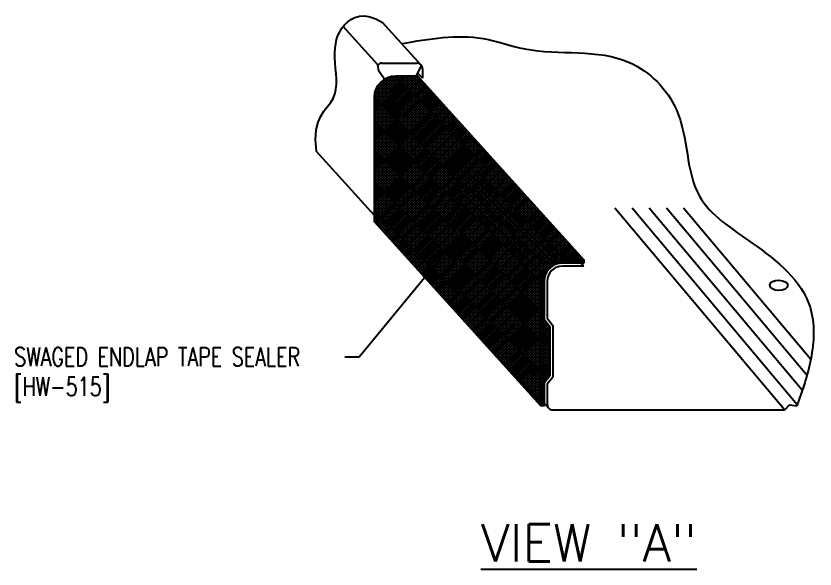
# Model space of a CAD drawing. Header units: inches. Extents: x -2.4 to 46.7, y 1.6 to 42.5.
# Drawn here: x -2.4 to 13.67, y 31.24 to 42.36 of the extents above; entities that cross this region are included whole.
import ezdxf

# ---------------------------------------------------------------- set-up
doc = ezdxf.new("R2010")
doc.units = ezdxf.units.IN
doc.header["$MEASUREMENT"] = 0
for name, color, linetype in [('PANEL', 11, 'Continuous'), ('TAPE', 8, 'Continuous'), ('TEXT', 2, 'Continuous')]:
    doc.layers.add(name, color=color, linetype=linetype)
doc.styles.add('TEXT', font='SIMPLEX', dxfattribs={"width": 0.75, "height": 6})
doc.styles.add('TEXT1', font='ROMANS.shx', dxfattribs={"width": 0.75, "height": 0.375})
doc.dimstyles.new('DETAIL$7', dxfattribs={"dimscale": 4, "dimtxt": 6, "dimasz": 0.125, "dimexe": 0.0625, "dimexo": 0.125, "dimgap": 0.0625, "dimtad": 1, "dimdec": 5, "dimzin": 3, "dimdsep": 46, "dimlunit": 4, "dimtxsty": 'TEXT', "dimblk": 'ARCHTICK', "dimcen": 0.0625, "dimclrd": 7, "dimclre": 7, "dimclrt": 2, "dimadec": 0, "dimazin": 0, "dimtfac": 0.666667, "dimtdec": 5, "dimtmove": 0, "dimatfit": 3, "dimfxl": 0, "dimfrac": 2, "dimtolj": 1, "dimtzin": 3, "dimarcsym": 0})

# ---------------------------------------------------------------- blocks, each defined once
blk = doc.blocks.new('dsc-HW-515')
at = {"layer": 'TEXT', "style": 'TEXT1', "width": 0.75}
for s, p in [('SWAGED ENDLAP TAPE SEALER', (0, 0)), ('[HW-515]', (0, -0.6))]:
    blk.add_text(s, height=0.375, dxfattribs=at).set_placement(p)
at = {"layer": 'TEXT', "style": 'TEXT1', "flags": 1}
for tag, p in [('COLOR', (0, -1.2)), ('CALC', (0, -1.2)), ('OPT1', (0, -1.2)), ('OPT2', (0, -1.2)), ('OPT3', (0, -1.2)), ('GAGE', (0, -1.2)), ('SHPLN', (0, -1.2)), ('PART', (0, -1.2)), ('DESCRIPTION', (0, -1.2)), ('MULTIPLE', (0, -1.2)), ('SPARE1', (0, -1.8)), ('SPARE2', (0, -1.8)), ('SPARE3', (0, -1.8)), ('SPARE4', (0, -1.8)), ('SPARE5', (0, -1.8)), ('SPARE6', (0, -1.8)), ('SPARE7', (0, -1.8)), ('SPARE8', (0, -1.8)), ('SPARE9', (0, -1.8)), ('SPARE10', (0, -1.8))]:
    blk.add_attdef(tag, p, '', height=0.375, dxfattribs=at)

msp = doc.modelspace()

# ---------------------------------------------------------------- hatches: boundary and pattern name
at = {"layer": 'TAPE'}
h = msp.add_hatch(dxfattribs=at)
h.set_pattern_fill('ANSI37', color=256, scale=0.3, style=0)
edge = h.paths.add_edge_path()
edge.add_line((8.15428, 37.02782), (8.15428, 34.51924))
edge.add_line((8.15428, 34.51924), (4.81052, 38.21706))
edge.add_line((4.81052, 38.21706), (4.81052, 40.72564))
edge.add_arc((5.24007, 40.72556), 0.42955, 90.006587, 179.989629, ccw=False)
edge.add_line((5.24002, 41.15511), (5.67529, 41.15516))
edge.add_line((5.67529, 41.15516), (9.01905, 37.45734))
edge.add_line((9.01905, 37.45734), (8.58378, 37.45729))
edge.add_arc((8.58383, 37.02774), 0.42955, 90.006587, 179.989629)
h = msp.add_hatch(dxfattribs=at)
h.set_pattern_fill('ANSI37', color=256, scale=0.3, style=0)
edge = h.paths.add_edge_path()
edge.add_line((9.01905, 37.38786), (8.58379, 37.38782))
edge.add_arc((8.58383, 37.02774), 0.36008, 90.006587, 179.988673)
edge.add_line((8.22375, 37.02781), (8.22375, 36.26032))
edge.add_line((8.22375, 36.26032), (8.33951, 36.11668))
edge.add_line((8.33951, 36.11668), (8.33951, 35.11968))
edge.add_line((8.33951, 35.11968), (8.22375, 34.97604))
edge.add_line((8.22375, 34.97604), (8.22375, 34.51924))
edge.add_line((8.22375, 34.51924), (8.15428, 34.51924))
edge.add_line((8.15428, 34.51924), (8.15428, 37.02782))
edge.add_arc((8.58383, 37.02774), 0.42955, 90.006587, 179.989629, ccw=False)
edge.add_line((8.58378, 37.45729), (9.01905, 37.45734))
edge.add_line((9.01905, 37.45734), (9.01905, 37.38786))

# ---------------------------------------------------------------- linework, layer by layer
at = {"layer": 'PANEL'}
for p, q in [((4.87957, 41.37798), (4.18227, 42.14912)), ((5.74401, 41.37658), (4.97207, 42.23026)), ((4.90006, 41.24809), (4.87957, 41.37798)), ((4.95851, 41.41071), (5.66367, 41.41067)), ((5.65508, 41.15516), (5.75347, 41.36542)), ((5.01129, 41.08912), (4.90006, 41.24809)), ((5.77533, 41.10829), (5.68163, 41.21191)), ((5.77533, 41.29513), (5.77533, 41.10829)), ((5.77533, 41.15192), (5.77533, 41.10829)), ((4.81052, 38.34746), (3.644, 39.6375)), ((9.64515, 38.49838), (13.0627, 34.43665)), ((9.99072, 38.49838), (13.31325, 34.54958)), ((10.33628, 38.49838), (13.40495, 34.8513)), ((10.68185, 38.49838), (13.49664, 35.15302)), ((11.02741, 38.49838), (13.58592, 35.45762)), ((9.01808, 37.32708), (8.96312, 37.38786)), ((8.31728, 34.46937), (8.22375, 34.57281))]:
    msp.add_line(p, q, dxfattribs=at)
msp.add_lwpolyline([(3.644, 39.6375), (3.62529, 39.87594), (3.63796, 40.06841), (3.67496, 40.22277), (3.72922, 40.34687), (3.79368, 40.44857), (3.86128, 40.53572), (3.92497, 40.61619), (3.97768, 40.69783), (4.01402, 40.78689), (4.03531, 40.88326), (4.04453, 40.98521), (4.04467, 41.091), (4.03871, 41.19893), (4.02964, 41.30727), (4.02045, 41.41429), (4.01412, 41.51827), (4.01321, 41.61776), (4.01856, 41.71247), (4.03061, 41.80235), (4.04976, 41.8874), (4.07644, 41.96758), (4.11107, 42.04288), (4.15407, 42.11325), (4.20586, 42.17869), (4.26683, 42.23858), (4.33725, 42.29008), (4.41737, 42.32974), (4.50744, 42.35413), (4.6077, 42.35981), (4.71839, 42.34335), (4.83977, 42.30131), (4.97207, 42.23026)], dxfattribs=at)
msp.add_lwpolyline([(9.01808, 37.32708), (8.58379, 37.32703, 0.41411638), (8.28454, 37.0278), (8.28454, 36.28177), (8.4003, 36.13813), (8.4003, 35.09823), (8.28454, 34.95459), (8.28454, 34.54842, 0.41433848), (8.39634, 34.43665), (13.0627, 34.43665), (13.158, 34.54268), (13.30417, 34.5197)], format="xyb", dxfattribs=at)
for centre, radius, start, end in [((4.95855, 41.29903), 0.11167, 90.020734, 135.010929), ((5.66367, 41.29894), 0.11173, 358.044625, 89.997805)]:
    msp.add_arc(centre, radius, start, end, dxfattribs=at)
msp.add_ellipse((12.94059, 36.94035), major_axis=(0.17995, -0.00409), ratio=0.57735027, dxfattribs=at)
msp.add_spline([(5.35804, 41.80342), (6.99628, 41.90444), (7.83219, 41.69824), (9.93972, 41.42529), (10.88192, 40.47274), (11.3443, 38.73947), (12.40909, 37.79115), (13.56902, 36.50363), (13.58592, 35.45762), (13.30417, 34.5197)], degree=3, dxfattribs=at)
at = {"layer": 'TAPE'}
msp.add_lwpolyline([(8.15428, 34.51924), (4.81052, 38.21706), (4.81052, 40.72564, -0.41412688), (5.24002, 41.15511), (5.67529, 41.15516), (9.01905, 37.45734)], format="xyb", dxfattribs=at)
msp.add_lwpolyline([(9.01905, 37.38786), (8.58379, 37.38782, 0.41412199), (8.22375, 37.02781), (8.22375, 36.26032), (8.33951, 36.11668), (8.33951, 35.11968), (8.22375, 34.97604), (8.22375, 34.51924), (8.15428, 34.51924), (8.15428, 37.02782, -0.41412688), (8.58378, 37.45729), (9.01905, 37.45734)], format="xyb", close=True, dxfattribs=at)

# ---------------------------------------------------------------- block references
at = {"layer": 'TEXT'}
msp.add_blockref('dsc-HW-515', (-2.43536, 35.31833), dxfattribs=at)

# ---------------------------------------------------------------- texts
at = {"layer": 'TEXT', "color": 2, "style": 'TEXT1'}
msp.add_text('%%UVIEW "A"', height=0.75, dxfattribs=at).set_placement((6.95233, 31.38782))

# ---------------------------------------------------------------- leaders
at = {"layer": 'TEXT'}
msp.add_leader([(6.28707, 37.66263), (4.50455, 35.50048), (4.2142, 35.50048)], dimstyle='DETAIL$7', dxfattribs=at)

doc.saveas('drawing.dxf')
